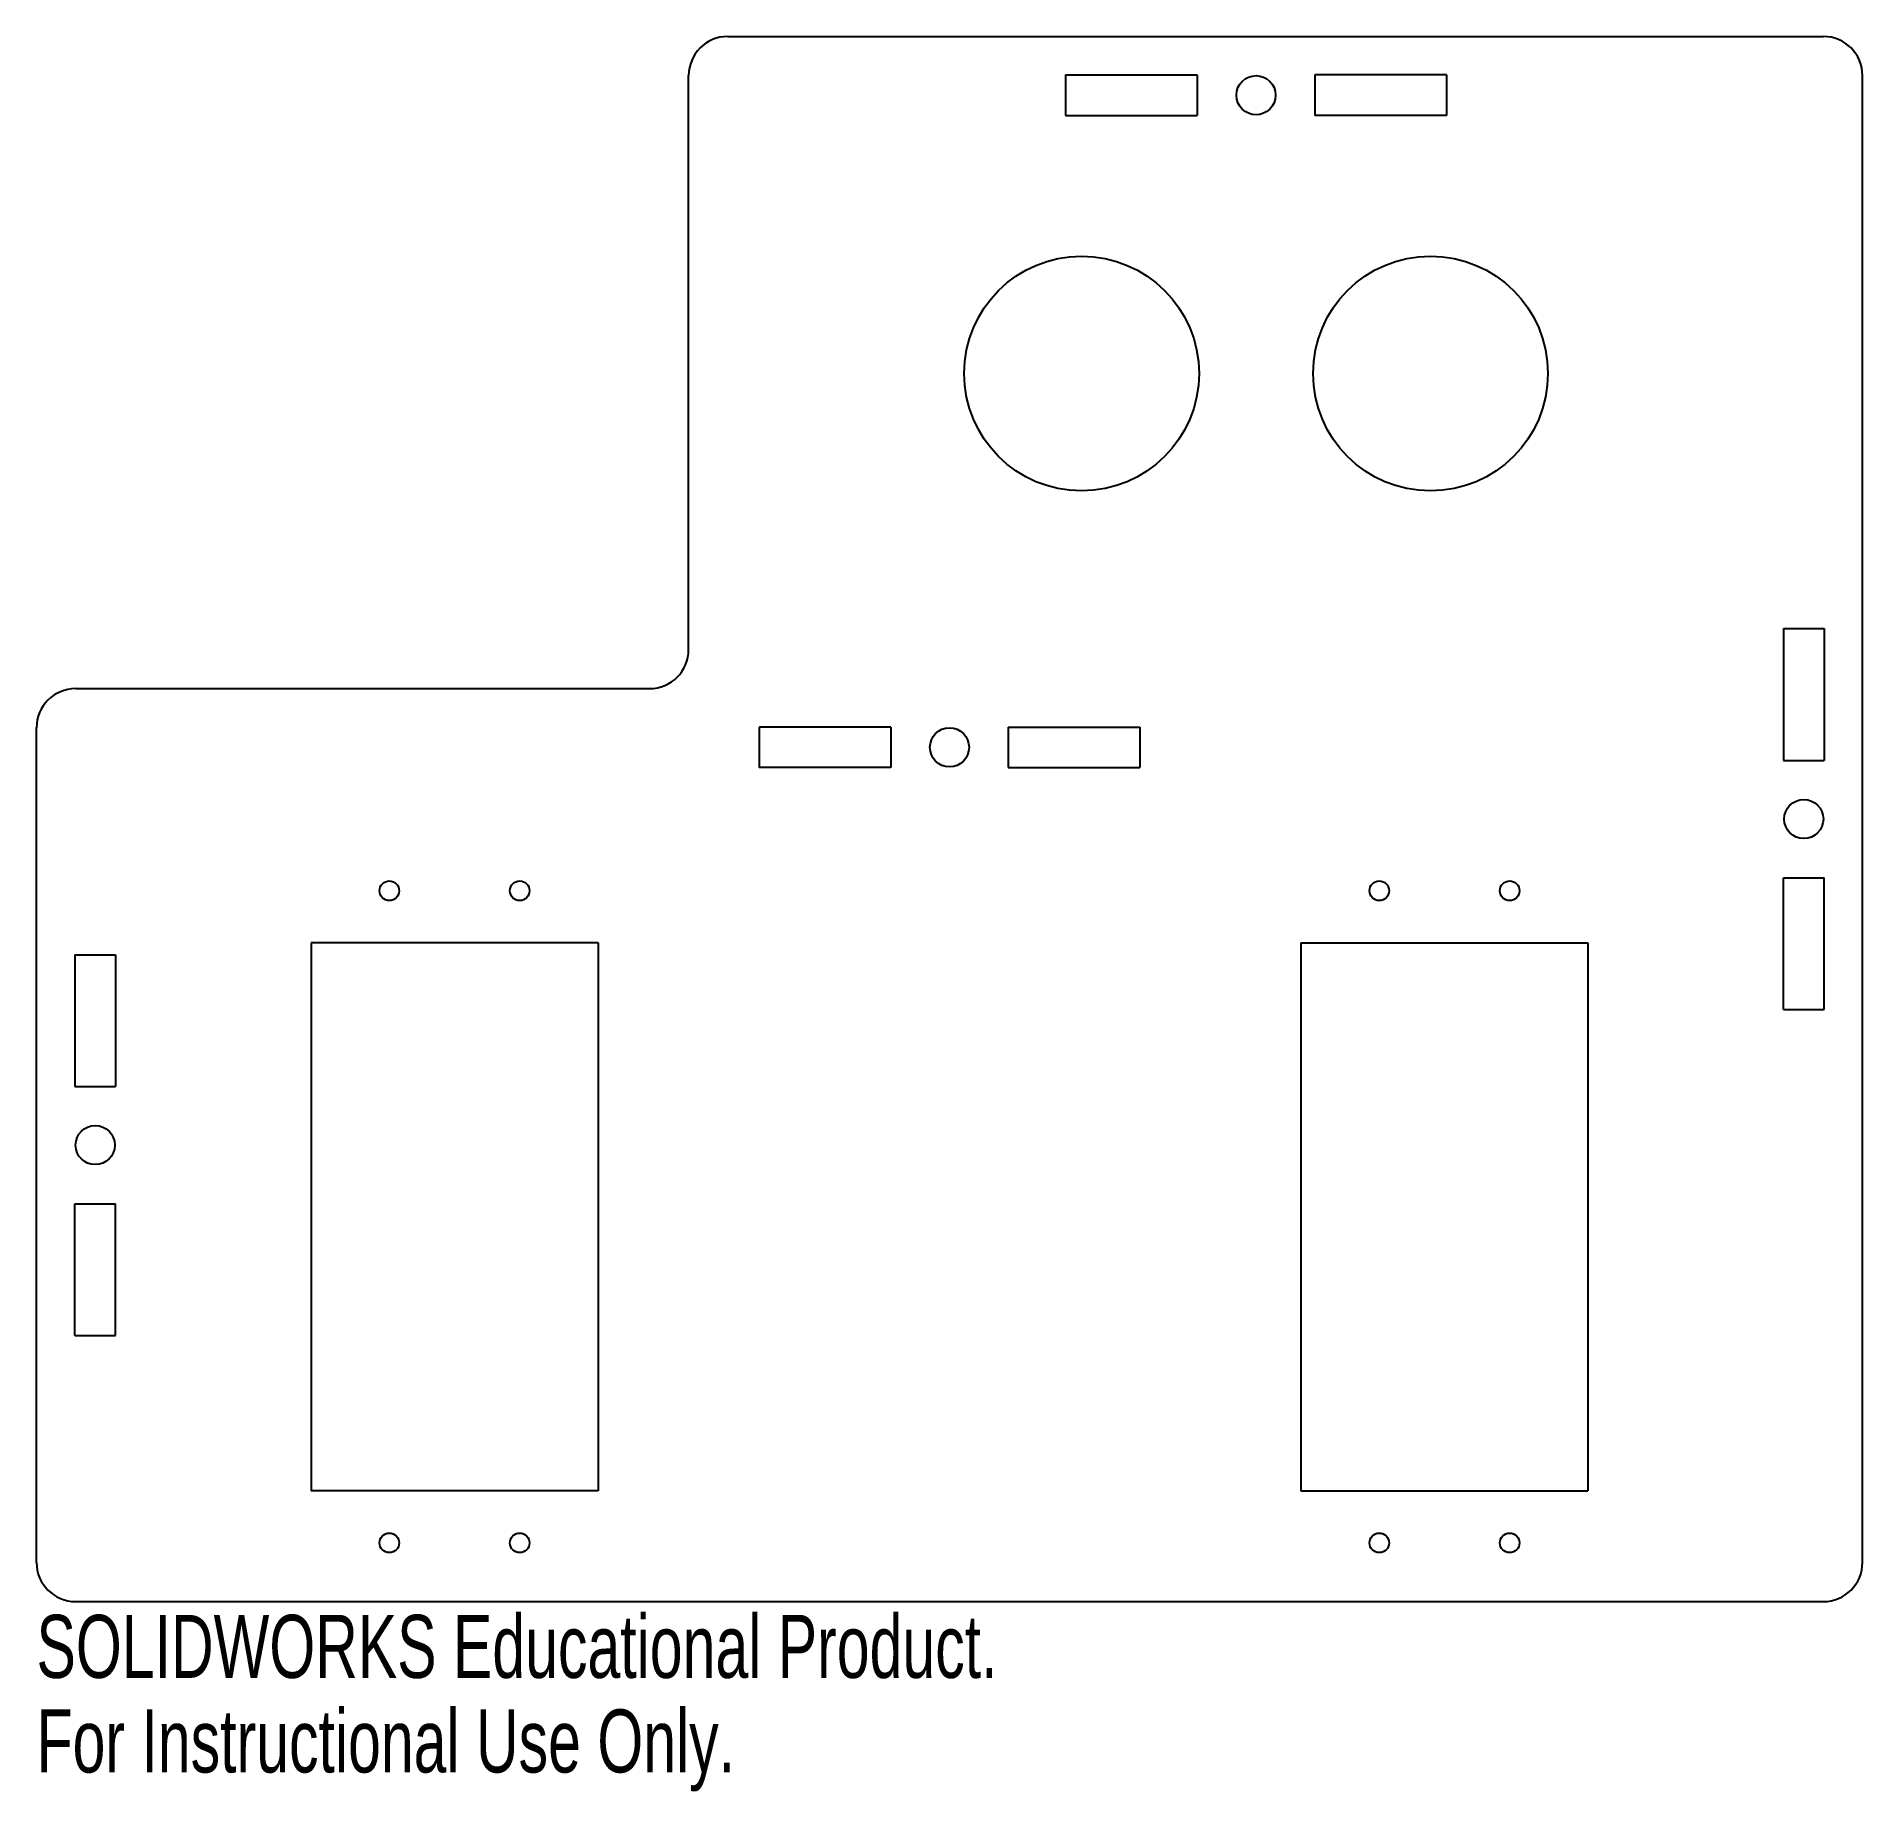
# Model space of a CAD drawing. Header units: millimetres. Extents: x 0 to 140, y -15 to 120.
import ezdxf

# ---------------------------------------------------------------- set-up
doc = ezdxf.new("R2010")
doc.units = ezdxf.units.MM
doc.styles.add('SLDTEXTSTYLE0', font='TXT', dxfattribs={"width": 0.7})

msp = doc.modelspace()

# ---------------------------------------------------------------- linework, layer by layer
at = {"color": 7, "linetype": 'Continuous', "lineweight": 25}
for p, q in [((53, 120), (137, 120)), ((50, 73), (50, 117)), ((78.9, 117.05), (89, 117.05)), ((78.9, 117.05), (78.9, 113.95)), ((89, 117.05), (89, 113.95)), ((108.1, 117.05), (98, 117.05)), ((98, 117.05), (98, 113.95)), ((108.1, 117.05), (108.1, 113.95)), ((140, 3), (140, 117)), ((78.9, 113.95), (89, 113.95)), ((108.1, 113.95), (98, 113.95)), ((133.95, 74.6), (137.05, 74.6)), ((133.95, 74.6), (133.95, 64.5)), ((137.05, 74.6), (137.05, 64.5)), ((3, 70), (47, 70)), ((0, 3), (0, 67)), ((55.4, 67.05), (55.4, 63.95)), ((65.5, 67.05), (55.4, 67.05)), ((65.5, 67.05), (65.5, 63.95)), ((74.5, 67.05), (84.6, 67.05)), ((74.5, 67.05), (74.5, 63.95)), ((84.6, 67.05), (84.6, 63.95)), ((133.95, 64.5), (137.05, 64.5)), ((65.5, 63.95), (55.4, 63.95)), ((74.5, 63.95), (84.6, 63.95)), ((133.95, 45.4), (133.95, 55.5)), ((133.95, 55.5), (137.05, 55.5)), ((137.05, 45.4), (137.05, 55.5)), ((43.05, 50.5), (21.05, 50.5)), ((21.05, 50.5), (21.05, 8.5)), ((43.05, 50.5), (43.05, 8.5)), ((96.95, 50.5), (96.95, 8.5)), ((96.95, 50.5), (118.95, 50.5)), ((118.95, 50.5), (118.95, 8.5)), ((2.95, 49.6), (6.05, 49.6)), ((2.95, 49.6), (2.95, 39.5)), ((6.05, 49.6), (6.05, 39.5)), ((133.95, 45.4), (137.05, 45.4)), ((2.95, 39.5), (6.05, 39.5)), ((2.95, 20.4), (2.95, 30.5)), ((2.95, 30.5), (6.05, 30.5)), ((6.05, 20.4), (6.05, 30.5)), ((2.95, 20.4), (6.05, 20.4)), ((43.05, 8.5), (21.05, 8.5)), ((96.95, 8.5), (118.95, 8.5)), ((3, 0), (137, 0))]:
    msp.add_line(p, q, dxfattribs=at)
for centre, radius in [((93.5, 115.5), 1.5), ((80.13, 94.16), 9), ((106.88, 94.16), 9), ((70, 65.5), 1.5), ((135.5, 60), 1.5), ((27.05, 54.5), 0.75), ((37.05, 54.5), 0.75), ((102.95, 54.5), 0.75), ((112.95, 54.5), 0.75), ((4.5, 35), 1.5), ((27.05, 4.5), 0.75), ((37.05, 4.5), 0.75), ((102.95, 4.5), 0.75), ((112.95, 4.5), 0.75)]:
    msp.add_circle(centre, radius, dxfattribs=at)
for centre, start, end in [((53, 117), 90, 180), ((137, 117), 0, 90), ((47, 73), 270, 0), ((3, 67), 90, 180), ((3, 3), 180, 270), ((137, 3), 270, 0)]:
    msp.add_arc(centre, 3, start, end, dxfattribs=at)

# ---------------------------------------------------------------- texts
at = {"color": 7, "linetype": 'Continuous', "char_height": 4.8336, "attachment_point": 1, "style": 'SLDTEXTSTYLE0'}
for s, insert in [('SOLIDWORKS Educational Product.', (0, -1.02)), ('For Instructional Use Only.', (0, -8.27))]:
    msp.add_mtext(s, dxfattribs=dict(at, insert=insert))

doc.saveas('drawing.dxf')
